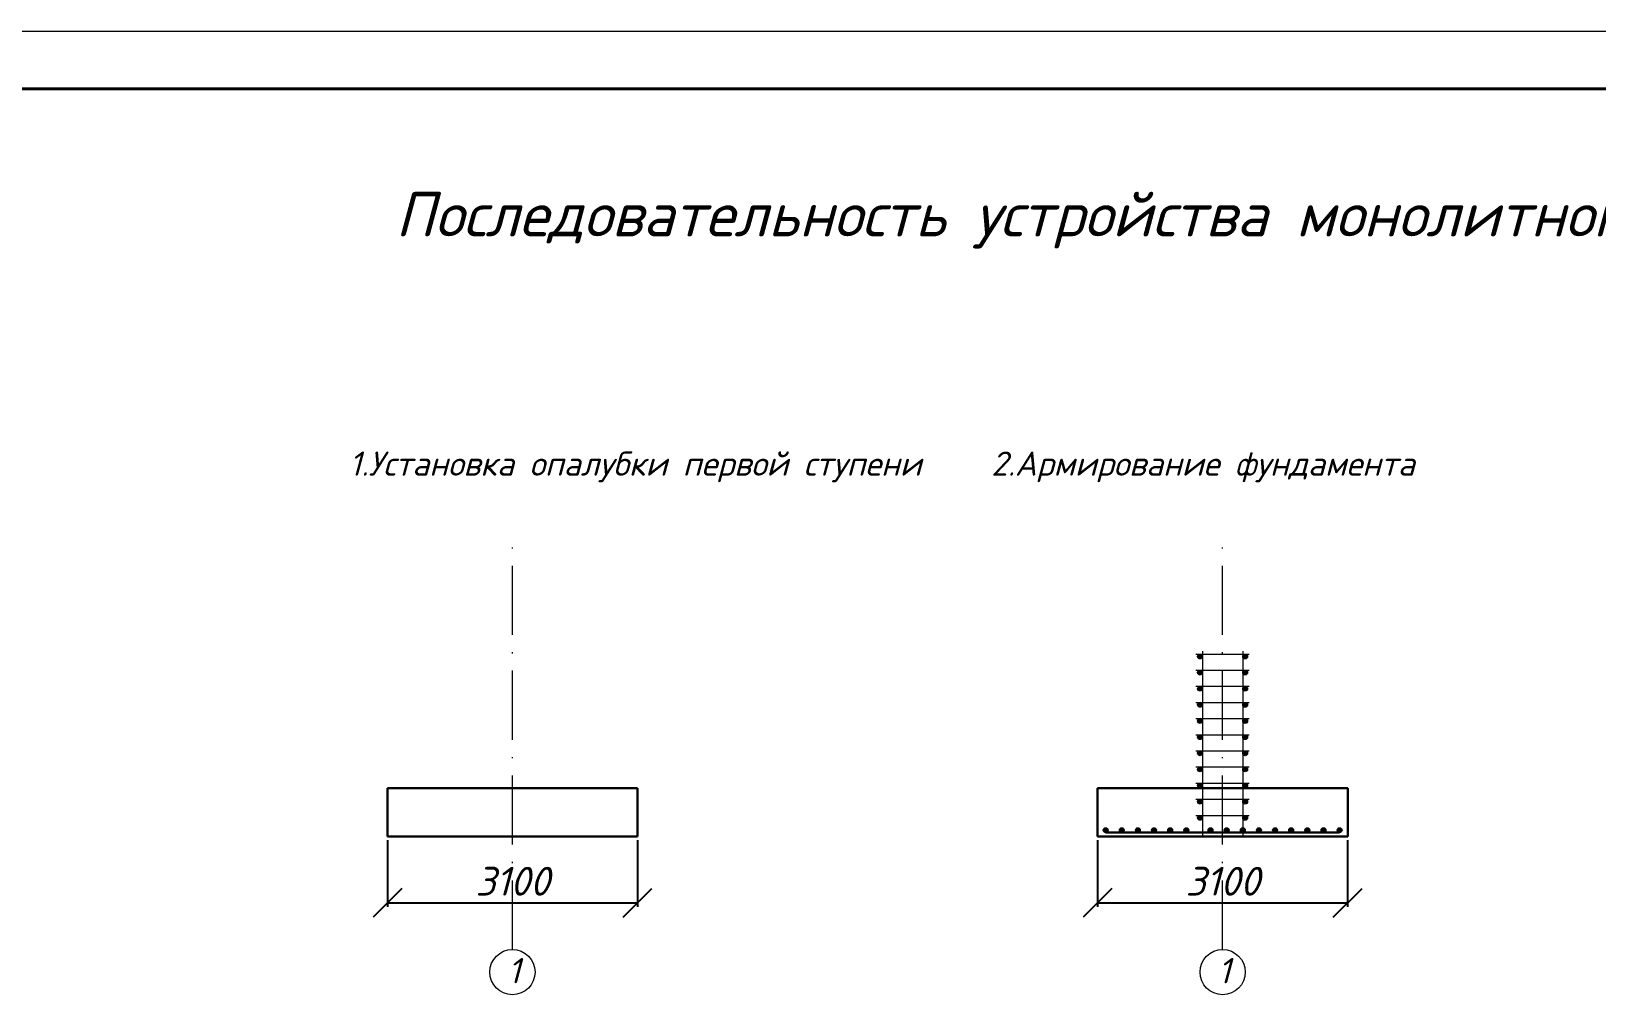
# Model space of a CAD drawing. Header units: millimetres. Extents: x 1422334 to 1587362, y 445536 to 446570.
# Drawn here: x 1586150.8 to 1586286.6, y 446486.1 to 446569.7 of the extents above; entities that cross this region are included whole.
import ezdxf

# ---------------------------------------------------------------- set-up
doc = ezdxf.new("R2010")
doc.units = ezdxf.units.MM
doc.header["$LTSCALE"] = 50
doc.linetypes.add('ACAD_ISO10W100', pattern=[18, 12, -3, 0, -3])
doc.layers.get('0').update_dxf_attribs({"lineweight": 13})
for name, color, linetype, lineweight in [('Risunochki', 7, 'Continuous', 13), ('text', 7, 'Continuous', 13), ('оси траншей размеры', 7, 'Continuous', 13), ('Слой 0.13', 7, 'Continuous', 9)]:
    doc.layers.add(name, color=color, linetype=linetype, lineweight=lineweight)
doc.styles.get("Standard").update_dxf_attribs({"font": 'isocpeui.ttf'})
doc.dimstyles.new('200', dxfattribs={"dimtxt": 2.5, "dimasz": 2.5, "dimexe": 0.3445, "dimexo": 0.3, "dimtad": 1, "dimlfac": 500, "dimtxsty": 'Standard', "dimblk": 'OBLIQUE', "dimcen": 2.5, "dimadec": 0, "dimazin": 0, "dimtfac": 1, "dimtmove": 0, "dimatfit": 3, "dimfxl": 1, "dimarcsym": 0})

# ---------------------------------------------------------------- blocks, each defined once
blk = doc.blocks.new('_Oblique')
at = {"color": 0, "linetype": 'ByBlock', "lineweight": -2}
blk.add_line((-0.5, -0.5), (0.5, 0.5), dxfattribs=at)
blk = doc.blocks.new('*D2193')
at = {"layer": 'Defpoints', "color": 0, "ltscale": 10000, "transparency": 16777216}
for p in [(1586181.67, 446499.83), (1586203.37, 446499.83), (1586203.37, 446494.09)]:
    blk.add_point(p, dxfattribs=at)
at = {"layer": 'Risunochki', "color": 0, "lineweight": -2, "ltscale": 10000, "transparency": 16777216}
for p, q in [((1586181.67, 446499.53), (1586181.67, 446493.74)), ((1586203.37, 446499.53), (1586203.37, 446493.74)), ((1586181.67, 446494.09), (1586203.37, 446494.09))]:
    blk.add_line(p, q, dxfattribs=at)
at = {"layer": 'Risunochki', "color": 0, "lineweight": -2, "ltscale": 10000, "transparency": 16777216, "xscale": 2.5, "yscale": 2.5, "zscale": 2.5, "rotation": 180}
blk.add_blockref('_Oblique', (1586181.67, 446494.09), dxfattribs=at)
at = {"layer": 'Risunochki', "color": 0, "lineweight": -2, "ltscale": 10000, "transparency": 16777216, "xscale": 2.5, "yscale": 2.5, "zscale": 2.5}
blk.add_blockref('_Oblique', (1586203.37, 446494.09), dxfattribs=at)
at = {"layer": 'Risunochki', "color": 0, "ltscale": 10000, "transparency": 16777216, "insert": (1586192.52, 446495.96), "char_height": 2.5, "attachment_point": 5}
blk.add_mtext('3100', dxfattribs=at)
blk = doc.blocks.new('*D2194')
at = {"layer": 'Defpoints', "color": 0, "ltscale": 10000, "transparency": 16777216}
for p in [(1586243.28, 446499.83), (1586264.98, 446499.83), (1586264.98, 446494.09)]:
    blk.add_point(p, dxfattribs=at)
at = {"layer": 'Risunochki', "color": 0, "lineweight": -2, "ltscale": 10000, "transparency": 16777216}
for p, q in [((1586243.28, 446499.53), (1586243.28, 446493.74)), ((1586264.98, 446499.53), (1586264.98, 446493.74)), ((1586243.28, 446494.09), (1586264.98, 446494.09))]:
    blk.add_line(p, q, dxfattribs=at)
at = {"layer": 'Risunochki', "color": 0, "lineweight": -2, "ltscale": 10000, "transparency": 16777216, "xscale": 2.5, "yscale": 2.5, "zscale": 2.5, "rotation": 180}
blk.add_blockref('_Oblique', (1586243.28, 446494.09), dxfattribs=at)
at = {"layer": 'Risunochki', "color": 0, "lineweight": -2, "ltscale": 10000, "transparency": 16777216, "xscale": 2.5, "yscale": 2.5, "zscale": 2.5}
blk.add_blockref('_Oblique', (1586264.98, 446494.09), dxfattribs=at)
at = {"layer": 'Risunochki', "color": 0, "ltscale": 10000, "transparency": 16777216, "insert": (1586254.13, 446495.96), "char_height": 2.5, "attachment_point": 5}
blk.add_mtext('3100', dxfattribs=at)

msp = doc.modelspace()

# ---------------------------------------------------------------- hatches: boundary and pattern name
at = {"layer": 'Risunochki', "ltscale": 10000}
h = msp.add_hatch(color=250, dxfattribs=at)
h.dxf.hatch_style = 1
h.paths.add_polyline_path([(1586251.960805, 446515.464404, 1), (1586252.380805, 446515.464404, 1)])
h = msp.add_hatch(color=250, dxfattribs=at)
h.dxf.hatch_style = 1
h.paths.add_polyline_path([(1586255.880805, 446515.464404, 1), (1586256.300805, 446515.464404, 1)])
h = msp.add_hatch(color=250, dxfattribs=at)
h.dxf.hatch_style = 1
h.paths.add_polyline_path([(1586251.960805, 446514.064404, 1), (1586252.380805, 446514.064404, 1)])
h = msp.add_hatch(color=250, dxfattribs=at)
h.dxf.hatch_style = 1
h.paths.add_polyline_path([(1586255.880805, 446514.064404, 1), (1586256.300805, 446514.064404, 1)])
h = msp.add_hatch(color=250, dxfattribs=at)
h.dxf.hatch_style = 1
h.paths.add_polyline_path([(1586251.960805, 446512.664404, 1), (1586252.380805, 446512.664404, 1)])
h = msp.add_hatch(color=250, dxfattribs=at)
h.dxf.hatch_style = 1
h.paths.add_polyline_path([(1586255.880805, 446512.664404, 1), (1586256.300805, 446512.664404, 1)])
h = msp.add_hatch(color=250, dxfattribs=at)
h.dxf.hatch_style = 1
h.paths.add_polyline_path([(1586251.960805, 446511.264404, 1), (1586252.380805, 446511.264404, 1)])
h = msp.add_hatch(color=250, dxfattribs=at)
h.dxf.hatch_style = 1
h.paths.add_polyline_path([(1586255.880805, 446511.264404, 1), (1586256.300805, 446511.264404, 1)])
h = msp.add_hatch(color=250, dxfattribs=at)
h.dxf.hatch_style = 1
h.paths.add_polyline_path([(1586251.960805, 446509.864404, 1), (1586252.380805, 446509.864404, 1)])
h = msp.add_hatch(color=250, dxfattribs=at)
h.dxf.hatch_style = 1
h.paths.add_polyline_path([(1586255.880805, 446509.864404, 1), (1586256.300805, 446509.864404, 1)])
h = msp.add_hatch(color=250, dxfattribs=at)
h.dxf.hatch_style = 1
h.paths.add_polyline_path([(1586251.960805, 446508.464404, 1), (1586252.380805, 446508.464404, 1)])
h = msp.add_hatch(color=250, dxfattribs=at)
h.dxf.hatch_style = 1
h.paths.add_polyline_path([(1586255.880805, 446508.464404, 1), (1586256.300805, 446508.464404, 1)])
h = msp.add_hatch(color=250, dxfattribs=at)
h.dxf.hatch_style = 1
h.paths.add_polyline_path([(1586251.960805, 446507.064404, 1), (1586252.380805, 446507.064404, 1)])
h = msp.add_hatch(color=250, dxfattribs=at)
h.dxf.hatch_style = 1
h.paths.add_polyline_path([(1586255.880805, 446507.064404, 1), (1586256.300805, 446507.064404, 1)])
h = msp.add_hatch(color=250, dxfattribs=at)
h.dxf.hatch_style = 1
h.paths.add_polyline_path([(1586251.960805, 446505.664404, 1), (1586252.380805, 446505.664404, 1)])
h = msp.add_hatch(color=250, dxfattribs=at)
h.dxf.hatch_style = 1
h.paths.add_polyline_path([(1586255.880805, 446505.664404, 1), (1586256.300805, 446505.664404, 1)])
h = msp.add_hatch(color=250, dxfattribs=at)
h.dxf.hatch_style = 1
h.paths.add_polyline_path([(1586251.960805, 446504.264404, 1), (1586252.380805, 446504.264404, 1)])
h = msp.add_hatch(color=250, dxfattribs=at)
h.dxf.hatch_style = 1
h.paths.add_polyline_path([(1586255.880805, 446504.264404, 1), (1586256.300805, 446504.264404, 1)])
h = msp.add_hatch(color=250, dxfattribs=at)
h.dxf.hatch_style = 1
h.paths.add_polyline_path([(1586251.960805, 446502.864404, 1), (1586252.380805, 446502.864404, 1)])
h = msp.add_hatch(color=250, dxfattribs=at)
h.dxf.hatch_style = 1
h.paths.add_polyline_path([(1586255.880805, 446502.864404, 1), (1586256.300805, 446502.864404, 1)])
h = msp.add_hatch(color=250, dxfattribs=at)
h.dxf.hatch_style = 1
h.paths.add_polyline_path([(1586251.960805, 446501.464404, 1), (1586252.380805, 446501.464404, 1)])
h = msp.add_hatch(color=250, dxfattribs=at)
h.dxf.hatch_style = 1
h.paths.add_polyline_path([(1586255.880805, 446501.464404, 1), (1586256.300805, 446501.464404, 1)])
h = msp.add_hatch(color=250, dxfattribs=at)
h.dxf.hatch_style = 1
h.paths.add_polyline_path([(1586243.770805, 446500.394092, 1), (1586244.190805, 446500.394092, 1)])
h = msp.add_hatch(color=250, dxfattribs=at)
h.dxf.hatch_style = 1
h.paths.add_polyline_path([(1586245.170805, 446500.394092, 1), (1586245.590805, 446500.394092, 1)])
h = msp.add_hatch(color=250, dxfattribs=at)
h.dxf.hatch_style = 1
h.paths.add_polyline_path([(1586246.570805, 446500.394092, 1), (1586246.990805, 446500.394092, 1)])
h = msp.add_hatch(color=250, dxfattribs=at)
h.dxf.hatch_style = 1
h.paths.add_polyline_path([(1586247.970805, 446500.394092, 1), (1586248.390805, 446500.394092, 1)])
h = msp.add_hatch(color=250, dxfattribs=at)
h.dxf.hatch_style = 1
h.paths.add_polyline_path([(1586249.370805, 446500.394092, 1), (1586249.790805, 446500.394092, 1)])
h = msp.add_hatch(color=250, dxfattribs=at)
h.dxf.hatch_style = 1
h.paths.add_polyline_path([(1586250.770805, 446500.394092, 1), (1586251.190805, 446500.394092, 1)])
h = msp.add_hatch(color=250, dxfattribs=at)
h.dxf.hatch_style = 1
h.paths.add_polyline_path([(1586252.870805, 446500.394092, 1), (1586253.290805, 446500.394092, 1)])
h = msp.add_hatch(color=250, dxfattribs=at)
h.dxf.hatch_style = 1
h.paths.add_polyline_path([(1586254.270805, 446500.394092, 1), (1586254.690805, 446500.394092, 1)])
h = msp.add_hatch(color=250, dxfattribs=at)
h.dxf.hatch_style = 1
h.paths.add_polyline_path([(1586255.670805, 446500.394092, 1), (1586256.090805, 446500.394092, 1)])
h = msp.add_hatch(color=250, dxfattribs=at)
h.dxf.hatch_style = 1
h.paths.add_polyline_path([(1586257.070805, 446500.394092, 1), (1586257.490805, 446500.394092, 1)])
h = msp.add_hatch(color=250, dxfattribs=at)
h.dxf.hatch_style = 1
h.paths.add_polyline_path([(1586258.470805, 446500.394092, 1), (1586258.890805, 446500.394092, 1)])
h = msp.add_hatch(color=250, dxfattribs=at)
h.dxf.hatch_style = 1
h.paths.add_polyline_path([(1586259.870805, 446500.394092, 1), (1586260.290805, 446500.394092, 1)])
h = msp.add_hatch(color=250, dxfattribs=at)
h.dxf.hatch_style = 1
h.paths.add_polyline_path([(1586261.270805, 446500.394092, 1), (1586261.690805, 446500.394092, 1)])
h = msp.add_hatch(color=250, dxfattribs=at)
h.dxf.hatch_style = 1
h.paths.add_polyline_path([(1586262.670805, 446500.394092, 1), (1586263.090805, 446500.394092, 1)])
h = msp.add_hatch(color=250, dxfattribs=at)
h.dxf.hatch_style = 1
h.paths.add_polyline_path([(1586264.070805, 446500.394092, 1), (1586264.490805, 446500.394092, 1)])

# ---------------------------------------------------------------- linework, layer by layer
at = {"layer": 'Risunochki', "linetype": 'ACAD_ISO10W100', "ltscale": 0.01}
for p, q in [((1586192.515137, 446490.034092, 2479.39278), (1586192.515137, 446525.034092, 2479.39278)), ((1586254.130805, 446490.034092, 2479.39278), (1586254.130805, 446525.034092, 2479.39278))]:
    msp.add_line(p, q, dxfattribs=at)
at = {"layer": 'Risunochki', "ltscale": 10000}
for p, q in [((1586251.820805, 446515.674404, 2479.39278), (1586256.440805, 446515.674404, 2479.39278)), ((1586252.380805, 446515.934092, 2479.39278), (1586252.380805, 446499.834092, 2479.39278)), ((1586255.880805, 446515.934092, 2479.39278), (1586255.880805, 446499.834092, 2479.39278)), ((1586251.820805, 446514.274404, 2479.39278), (1586256.440805, 446514.274404, 2479.39278)), ((1586251.820805, 446512.874404, 2479.39278), (1586256.440805, 446512.874404, 2479.39278)), ((1586251.820805, 446511.474404, 2479.39278), (1586256.440805, 446511.474404, 2479.39278)), ((1586251.820805, 446510.074404, 2479.39278), (1586256.440805, 446510.074404, 2479.39278)), ((1586251.820805, 446508.674404, 2479.39278), (1586256.440805, 446508.674404, 2479.39278)), ((1586251.820805, 446507.274404, 2479.39278), (1586256.440805, 446507.274404, 2479.39278)), ((1586251.820805, 446505.874404, 2479.39278), (1586256.440805, 446505.874404, 2479.39278)), ((1586251.820805, 446504.474404, 2479.39278), (1586256.440805, 446504.474404, 2479.39278)), ((1586251.820805, 446503.074404, 2479.39278), (1586256.440805, 446503.074404, 2479.39278)), ((1586251.820805, 446501.674404, 2479.39278), (1586256.440805, 446501.674404, 2479.39278))]:
    msp.add_line(p, q, dxfattribs=at)
at = {"layer": 'Risunochki', "lineweight": 30, "ltscale": 10000}
for p, q in [((1586203.365137, 446504.034092, 2479.39278), (1586181.665137, 446504.034092, 2479.39278)), ((1586181.665137, 446504.034092, 2479.39278), (1586181.665137, 446499.834092, 2479.39278)), ((1586203.365137, 446499.834092, 2479.39278), (1586203.365137, 446504.034092, 2479.39278)), ((1586264.980805, 446504.034092, 2479.39278), (1586243.280805, 446504.034092, 2479.39278)), ((1586243.280805, 446504.034092, 2479.39278), (1586243.280805, 446499.834092, 2479.39278)), ((1586264.980805, 446499.834092, 2479.39278), (1586264.980805, 446504.034092, 2479.39278)), ((1586243.980805, 446500.184092, 2479.39278), (1586264.280805, 446500.184092, 2479.39278)), ((1586181.665137, 446499.834092, 2479.39278), (1586203.365137, 446499.834092, 2479.39278)), ((1586243.280805, 446499.834092, 2479.39278), (1586264.980805, 446499.834092, 2479.39278))]:
    msp.add_line(p, q, dxfattribs=at)
at = {"layer": 'Risunochki', "ltscale": 10000}
for centre in [(1586252.170805, 446515.464404, 2479.39278), (1586256.090805, 446515.464404, 2479.39278), (1586252.170805, 446514.064404, 2479.39278), (1586256.090805, 446514.064404, 2479.39278), (1586252.170805, 446512.664404, 2479.39278), (1586256.090805, 446512.664404, 2479.39278), (1586252.170805, 446511.264404, 2479.39278), (1586256.090805, 446511.264404, 2479.39278), (1586252.170805, 446509.864404, 2479.39278), (1586256.090805, 446509.864404, 2479.39278), (1586252.170805, 446508.464404, 2479.39278), (1586256.090805, 446508.464404, 2479.39278), (1586252.170805, 446507.064404, 2479.39278), (1586256.090805, 446507.064404, 2479.39278), (1586252.170805, 446505.664404, 2479.39278), (1586256.090805, 446505.664404, 2479.39278), (1586252.170805, 446504.264404, 2479.39278), (1586256.090805, 446504.264404, 2479.39278), (1586252.170805, 446502.864404, 2479.39278), (1586256.090805, 446502.864404, 2479.39278), (1586252.170805, 446501.464404, 2479.39278), (1586256.090805, 446501.464404, 2479.39278), (1586243.980805, 446500.394092, 2479.39278), (1586245.380805, 446500.394092, 2479.39278), (1586246.780805, 446500.394092, 2479.39278), (1586248.180805, 446500.394092, 2479.39278), (1586249.580805, 446500.394092, 2479.39278), (1586250.980805, 446500.394092, 2479.39278), (1586253.080805, 446500.394092, 2479.39278), (1586254.480805, 446500.394092, 2479.39278), (1586255.880805, 446500.394092, 2479.39278), (1586257.280805, 446500.394092, 2479.39278), (1586258.680805, 446500.394092, 2479.39278), (1586260.080805, 446500.394092, 2479.39278), (1586261.480805, 446500.394092, 2479.39278), (1586262.880805, 446500.394092, 2479.39278), (1586264.280805, 446500.394092, 2479.39278)]:
    msp.add_circle(centre, 0.21, dxfattribs=at)
at = {"layer": 'оси траншей размеры', "ltscale": 10000}
for centre in [(1586192.515137, 446488.074092, 2479.39278), (1586254.130805, 446488.074092, 2479.39278)]:
    msp.add_circle(centre, 1.96, dxfattribs=at)
at = {"layer": 'Слой 0.13', "ltscale": 10000}
msp.add_line((1585544.836202, 446569.713928), (1586385.836202, 446569.713928), dxfattribs=at)
at = {"layer": 'Слой 0.13', "lineweight": 40, "ltscale": 10000}
msp.add_line((1585564.836202, 446564.713928), (1586380.836202, 446564.713928), dxfattribs=at)

# ---------------------------------------------------------------- texts
at = {"layer": 'text', "ltscale": 10000, "attachment_point": 1}
for s, width, insert, char_height in [('Последовательность устройства монолитного фундамента М1:100', 250.17256719, (1586182.358207, 446555.76286, 2479.39278), 3.85), ('1.Установка опалубки первой ступени', 86.82786249, (1586178.351482, 446533.250503, 2479.39278), 2.1), ('2.Армирование фундамента', 86.82786249, (1586234.052071, 446533.250503, 2479.39278), 2.1)]:
    msp.add_mtext_dynamic_manual_height_columns(s, width=width, gutter_width=25, heights=[0], dxfattribs=dict(at, insert=insert, char_height=char_height))
at = {"layer": 'оси траншей размеры', "ltscale": 10000, "char_height": 2.205, "attachment_point": 1}
for insert in [(1586190.647339, 446489.302565, 2479.39278), (1586252.263008, 446489.302565, 2479.39278)]:
    msp.add_mtext_dynamic_manual_height_columns('\\pi1.45306;1', width=3.70625839, gutter_width=25, heights=[0], dxfattribs=dict(at, insert=insert))

# ---------------------------------------------------------------- dimensions: what is measured, and where the dimension line sits
at = {"layer": 'Risunochki', "ltscale": 10000}
for base, p1, p2, picture, middle in [((1586203.365137, 446494.085328, 2479.39278), (1586181.665137, 446499.834092, 2479.39278), (1586203.365137, 446499.834092, 2479.39278), '*D2193', (1586192.515137, 446495.960328, 2479.39278)), ((1586264.980805, 446494.085328, 2479.39278), (1586243.280805, 446499.834092, 2479.39278), (1586264.980805, 446499.834092, 2479.39278), '*D2194', (1586254.130805, 446495.960328, 2479.39278))]:
    dim = msp.add_linear_dim(base=base, p1=p1, p2=p2, dimstyle='200', override={"dimlfac": 142, "dimrnd": 100}, dxfattribs=at)
    dim.commit()
    dim.dimension.update_dxf_attribs({"geometry": picture, "text_midpoint": middle})

doc.saveas('drawing.dxf')
